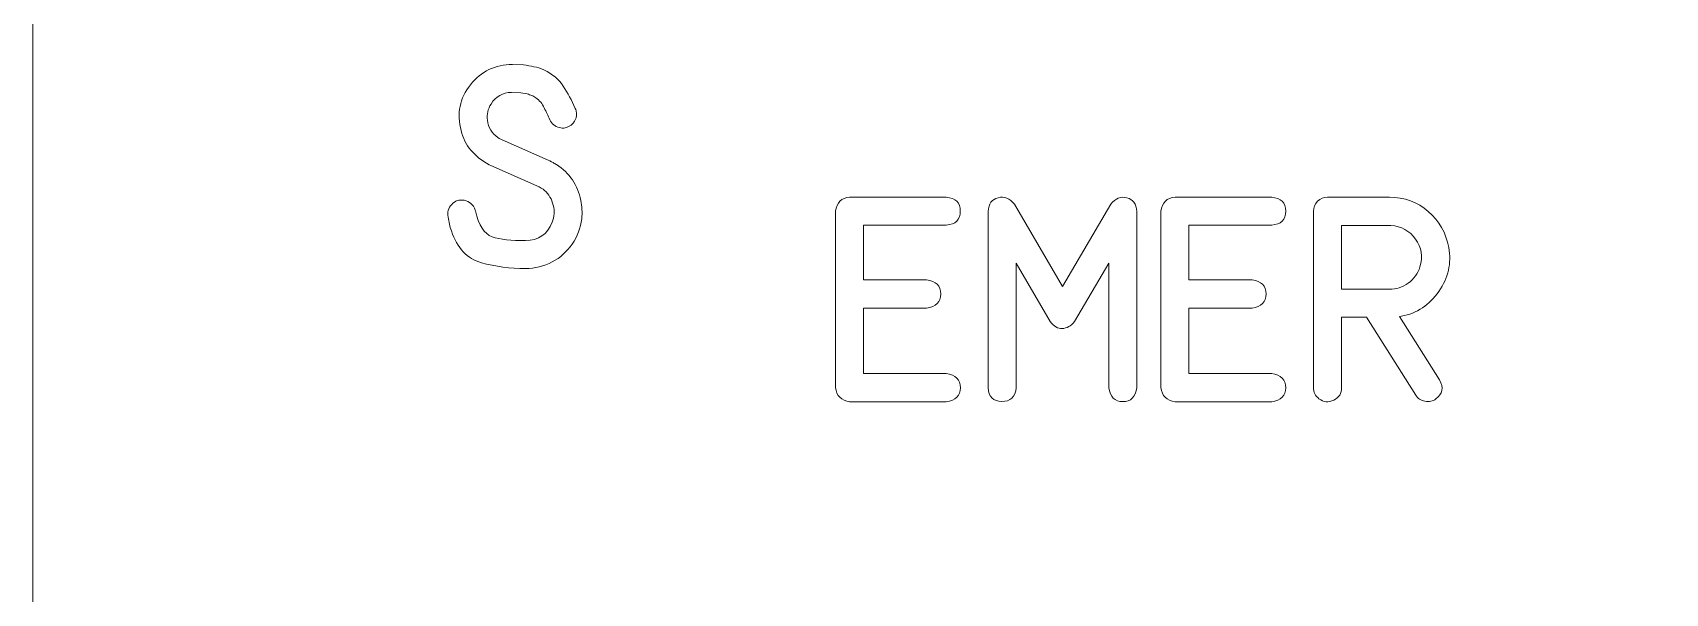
# Model space of a CAD drawing. Header units: millimetres. Extents: x -74 to 72, y -92 to 107.
# Drawn here: x -62.83 to -45.93, y 72.32 to 78.12 of the extents above; entities that cross this region are included whole.
import ezdxf

# ---------------------------------------------------------------- set-up
doc = ezdxf.new("R2010")
doc.units = ezdxf.units.MM
doc.header["$MEASUREMENT"] = 0
doc.layers.add('Cut', color=7, linetype='Continuous')
doc.layers.add('Engrave', color=7, linetype='Continuous')

msp = doc.modelspace()

# ---------------------------------------------------------------- linework, layer by layer
at = {"layer": 'Cut', "color": 250, "lineweight": 9}
msp.add_open_spline([(61.6948, 105.5689), (61.6946, 105.967), (61.5362, 106.3487), (61.2545, 106.63), (61.2545, 106.63), (60.9729, 106.9113), (60.5929, 107.0692), (60.1948, 107.0689), (60.1948, 107.0689), (60.1948, 107.0689), (-61.3302, 107.0689), (-61.3302, 107.0689), (-61.3302, 107.0689), (-61.7283, 107.0687), (-62.1099, 106.9103), (-62.3912, 106.6286), (-62.3912, 106.6286), (-62.6725, 106.347), (-62.8304, 105.967), (-62.8302, 105.5689), (-62.8302, 105.5689), (-62.8302, 105.5689), (-62.8302, 53.0189), (-62.8302, 53.0189), (-62.8302, 53.0189), (-62.8299, 52.6208), (-62.6716, 52.2392), (-62.3899, 51.9579), (-62.3899, 51.9579), (-62.1082, 51.6766), (-61.7283, 51.5187), (-61.3302, 51.5189), (-61.3302, 51.5189), (-61.3302, 51.5189), (60.1948, 51.5189), (60.1948, 51.5189), (60.1948, 51.5189), (60.5929, 51.5192), (60.9746, 51.6775), (61.2559, 51.9592), (61.2559, 51.9592), (61.5372, 52.2409), (61.6951, 52.6208), (61.6948, 53.0189), (61.6948, 53.0189), (61.6948, 53.0189), (61.6948, 105.5689), (61.6948, 105.5689)], degree=3, knots=[0, 0, 0, 0, 0.0769231, 0.0769231, 0.0769231, 0.0769231, 0.1538462, 0.1538462, 0.1538462, 0.1538462, 0.2307692, 0.2307692, 0.2307692, 0.2307692, 0.3076923, 0.3076923, 0.3076923, 0.3076923, 0.3846154, 0.3846154, 0.3846154, 0.3846154, 0.4615385, 0.4615385, 0.4615385, 0.4615385, 0.5384615, 0.5384615, 0.5384615, 0.5384615, 0.6153846, 0.6153846, 0.6153846, 0.6153846, 0.6923077, 0.6923077, 0.6923077, 0.6923077, 0.7692308, 0.7692308, 0.7692308, 0.7692308, 0.8461538, 0.8461538, 0.8461538, 0.8461538, 1, 1, 1, 1], dxfattribs=at)
at = {"layer": 'Engrave', "color": 240, "lineweight": 9}
for points, knots in [([(-57.4927, 76.8025), (-57.4927, 76.8025), (-57.4761, 76.7954), (-57.4761, 76.7954), (-57.4761, 76.7954), (-57.4761, 76.7954), (-57.4574, 76.7863), (-57.4574, 76.7863), (-57.4574, 76.7863), (-57.4574, 76.7863), (-57.4408, 76.7767), (-57.4408, 76.7767), (-57.4408, 76.7767), (-57.4363, 76.7732), (-57.4306, 76.77), (-57.425, 76.7669), (-57.425, 76.7669), (-57.419, 76.764), (-57.4133, 76.7605), (-57.4077, 76.7573), (-57.4077, 76.7573), (-57.2715, 76.6677), (-57.1868, 76.5436), (-57.1547, 76.3852), (-57.1547, 76.3852), (-57.1424, 76.3231), (-57.1396, 76.2592), (-57.1463, 76.194), (-57.1463, 76.194), (-57.1576, 76.1001), (-57.1904, 76.0137), (-57.2451, 75.934), (-57.2451, 75.934), (-57.2997, 75.8542), (-57.3685, 75.7929), (-57.4511, 75.7495), (-57.4511, 75.7495), (-57.54, 75.7026), (-57.632, 75.6793), (-57.7273, 75.6793), (-57.7273, 75.6793), (-57.8871, 75.6793), (-58.0395, 75.6997), (-58.1852, 75.7407), (-58.1852, 75.7407), (-58.3305, 75.7816), (-58.4342, 75.8913), (-58.496, 76.0698), (-58.496, 76.0698), (-58.5044, 76.0927), (-58.5104, 76.116), (-58.5147, 76.14), (-58.5147, 76.14), (-58.5189, 76.1643), (-58.5238, 76.1883), (-58.5291, 76.2127), (-58.5291, 76.2127), (-58.5394, 76.262), (-58.5274, 76.3058), (-58.4924, 76.3439), (-58.4924, 76.3439), (-58.4579, 76.3816), (-58.4145, 76.3961), (-58.363, 76.3873), (-58.363, 76.3873), (-58.3083, 76.376), (-58.2705, 76.3425), (-58.249, 76.286), (-58.249, 76.286), (-58.249, 76.286), (-58.2459, 76.2765), (-58.2459, 76.2765), (-58.2459, 76.2765), (-58.213, 76.1269), (-58.1552, 76.0377), (-58.073, 76.0088), (-58.073, 76.0088), (-57.9905, 75.9798), (-57.8762, 75.9668), (-57.7294, 75.9696), (-57.7294, 75.9696), (-57.5943, 75.9696), (-57.5015, 76.0331), (-57.4511, 76.1597), (-57.4511, 76.1597), (-57.4292, 76.2162), (-57.4257, 76.2751), (-57.4408, 76.3361), (-57.4408, 76.3361), (-57.456, 76.3968), (-57.486, 76.448), (-57.5308, 76.4885), (-57.5308, 76.4885), (-57.5509, 76.5058), (-57.577, 76.5217), (-57.6095, 76.5369), (-57.6095, 76.5369), (-57.6095, 76.5369), (-58.0878, 76.7467), (-58.0878, 76.7467), (-58.0878, 76.7467), (-58.0878, 76.7467), (-58.1033, 76.7552), (-58.1033, 76.7552), (-58.1033, 76.7552), (-58.26, 76.8378), (-58.357, 76.9552), (-58.3947, 77.1076), (-58.3947, 77.1076), (-58.4409, 77.284), (-58.4088, 77.442), (-58.2981, 77.5825), (-58.2981, 77.5825), (-58.1876, 77.7225), (-58.0423, 77.7927), (-57.8627, 77.7927), (-57.8627, 77.7927), (-57.8627, 77.7927), (-57.7488, 77.7895), (-57.7488, 77.7895), (-57.7488, 77.7895), (-57.7118, 77.7828), (-57.6758, 77.7761), (-57.6416, 77.7694), (-57.6416, 77.7694), (-57.607, 77.7631), (-57.5721, 77.7518), (-57.5371, 77.7359), (-57.5371, 77.7359), (-57.4504, 77.6953), (-57.3837, 77.6392), (-57.3375, 77.5683), (-57.3375, 77.5683), (-57.2913, 77.4974), (-57.2496, 77.4205), (-57.2126, 77.338), (-57.2126, 77.338), (-57.2091, 77.3302), (-57.2059, 77.3214), (-57.2031, 77.3112), (-57.2031, 77.3112), (-57.1957, 77.2773), (-57.1992, 77.2466), (-57.2137, 77.2191), (-57.2137, 77.2191), (-57.2218, 77.2018), (-57.2306, 77.1888), (-57.2394, 77.1799), (-57.2394, 77.1799), (-57.2482, 77.1708), (-57.2556, 77.1648), (-57.2609, 77.1612), (-57.2609, 77.1612), (-57.2969, 77.1358), (-57.3361, 77.1281), (-57.3788, 77.1387), (-57.3788, 77.1387), (-57.4218, 77.1482), (-57.4542, 77.1757), (-57.4772, 77.2212), (-57.4772, 77.2212), (-57.4952, 77.2611), (-57.5142, 77.302), (-57.5343, 77.3436), (-57.5343, 77.3436), (-57.5548, 77.3853), (-57.5834, 77.4198), (-57.6197, 77.4477), (-57.6197, 77.4477), (-57.6349, 77.4586), (-57.6497, 77.4667), (-57.6638, 77.4717), (-57.6638, 77.4717), (-57.6779, 77.477), (-57.6934, 77.4826), (-57.7107, 77.489), (-57.7107, 77.489), (-57.7107, 77.489), (-57.7777, 77.5003), (-57.7777, 77.5003), (-57.7777, 77.5003), (-57.7777, 77.5003), (-57.873, 77.5034), (-57.873, 77.5034), (-57.873, 77.5034), (-57.9654, 77.502), (-58.036, 77.4622), (-58.0846, 77.3835), (-58.0846, 77.3835), (-58.1178, 77.333), (-58.1301, 77.277), (-58.122, 77.2149), (-58.122, 77.2149), (-58.1125, 77.1387), (-58.0765, 77.0794), (-58.0144, 77.0371), (-58.0144, 77.0371), (-58.0116, 77.0353), (-58.0088, 77.0328), (-58.0053, 77.0304), (-58.0053, 77.0304), (-58.0017, 77.0283), (-57.9979, 77.0258), (-57.994, 77.0237), (-57.994, 77.0237), (-57.994, 77.0237), (-57.9823, 77.0187), (-57.9823, 77.0187), (-57.9823, 77.0187), (-57.9823, 77.0187), (-57.97, 77.0134), (-57.97, 77.0134), (-57.97, 77.0134), (-57.97, 77.0134), (-57.4927, 76.8025), (-57.4927, 76.8025)], [0, 0, 0, 0, 0.0181818, 0.0181818, 0.0181818, 0.0181818, 0.0363636, 0.0363636, 0.0363636, 0.0363636, 0.0545455, 0.0545455, 0.0545455, 0.0545455, 0.0727273, 0.0727273, 0.0727273, 0.0727273, 0.0909091, 0.0909091, 0.0909091, 0.0909091, 0.1090909, 0.1090909, 0.1090909, 0.1090909, 0.1272727, 0.1272727, 0.1272727, 0.1272727, 0.1454545, 0.1454545, 0.1454545, 0.1454545, 0.1636364, 0.1636364, 0.1636364, 0.1636364, 0.1818182, 0.1818182, 0.1818182, 0.1818182, 0.2, 0.2, 0.2, 0.2, 0.2181818, 0.2181818, 0.2181818, 0.2181818, 0.2363636, 0.2363636, 0.2363636, 0.2363636, 0.2545455, 0.2545455, 0.2545455, 0.2545455, 0.2727273, 0.2727273, 0.2727273, 0.2727273, 0.2909091, 0.2909091, 0.2909091, 0.2909091, 0.3090909, 0.3090909, 0.3090909, 0.3090909, 0.3272727, 0.3272727, 0.3272727, 0.3272727, 0.3454545, 0.3454545, 0.3454545, 0.3454545, 0.3636364, 0.3636364, 0.3636364, 0.3636364, 0.3818182, 0.3818182, 0.3818182, 0.3818182, 0.4, 0.4, 0.4, 0.4, 0.4181818, 0.4181818, 0.4181818, 0.4181818, 0.4363636, 0.4363636, 0.4363636, 0.4363636, 0.4545455, 0.4545455, 0.4545455, 0.4545455, 0.4727273, 0.4727273, 0.4727273, 0.4727273, 0.4909091, 0.4909091, 0.4909091, 0.4909091, 0.5090909, 0.5090909, 0.5090909, 0.5090909, 0.5272727, 0.5272727, 0.5272727, 0.5272727, 0.5454545, 0.5454545, 0.5454545, 0.5454545, 0.5636364, 0.5636364, 0.5636364, 0.5636364, 0.5818182, 0.5818182, 0.5818182, 0.5818182, 0.6, 0.6, 0.6, 0.6, 0.6181818, 0.6181818, 0.6181818, 0.6181818, 0.6363636, 0.6363636, 0.6363636, 0.6363636, 0.6545455, 0.6545455, 0.6545455, 0.6545455, 0.6727273, 0.6727273, 0.6727273, 0.6727273, 0.6909091, 0.6909091, 0.6909091, 0.6909091, 0.7090909, 0.7090909, 0.7090909, 0.7090909, 0.7272727, 0.7272727, 0.7272727, 0.7272727, 0.7454545, 0.7454545, 0.7454545, 0.7454545, 0.7636364, 0.7636364, 0.7636364, 0.7636364, 0.7818182, 0.7818182, 0.7818182, 0.7818182, 0.8, 0.8, 0.8, 0.8, 0.8181818, 0.8181818, 0.8181818, 0.8181818, 0.8363636, 0.8363636, 0.8363636, 0.8363636, 0.8545455, 0.8545455, 0.8545455, 0.8545455, 0.8727273, 0.8727273, 0.8727273, 0.8727273, 0.8909091, 0.8909091, 0.8909091, 0.8909091, 0.9090909, 0.9090909, 0.9090909, 0.9090909, 0.9272727, 0.9272727, 0.9272727, 0.9272727, 0.9454545, 0.9454545, 0.9454545, 0.9454545, 0.9636364, 0.9636364, 0.9636364, 0.9636364, 1, 1, 1, 1]), ([(-53.3722, 76.13), (-53.3722, 76.13), (-54.2291, 76.13), (-54.2291, 76.13), (-54.2291, 76.13), (-54.2291, 76.13), (-54.2291, 75.5645), (-54.2291, 75.5645), (-54.2291, 75.5645), (-54.2291, 75.5645), (-53.5757, 75.5645), (-53.5757, 75.5645), (-53.5757, 75.5645), (-53.478, 75.55), (-53.4294, 75.501), (-53.4297, 75.4174), (-53.4297, 75.4174), (-53.4301, 75.3334), (-53.4787, 75.2848), (-53.5757, 75.271), (-53.5757, 75.271), (-53.5757, 75.271), (-54.2291, 75.271), (-54.2291, 75.271), (-54.2291, 75.271), (-54.2291, 75.271), (-54.2291, 74.5919), (-54.2291, 74.5919), (-54.2291, 74.5919), (-54.2291, 74.5919), (-53.3722, 74.5919), (-53.3722, 74.5919), (-53.3722, 74.5919), (-53.2752, 74.5775), (-53.2265, 74.5291), (-53.2265, 74.4462), (-53.2265, 74.4462), (-53.2265, 74.3637), (-53.2752, 74.3154), (-53.3722, 74.3016), (-53.3722, 74.3016), (-53.3722, 74.3016), (-54.3726, 74.3016), (-54.3726, 74.3016), (-54.3726, 74.3016), (-54.4587, 74.3125), (-54.5078, 74.3616), (-54.5194, 74.4484), (-54.5194, 74.4484), (-54.5194, 74.4484), (-54.5194, 76.2736), (-54.5194, 76.2736), (-54.5194, 76.2736), (-54.5063, 76.3646), (-54.4573, 76.4126), (-54.3726, 76.4182), (-54.3726, 76.4182), (-54.3726, 76.4182), (-53.3722, 76.4182), (-53.3722, 76.4182), (-53.3722, 76.4182), (-53.2752, 76.4108), (-53.2265, 76.3621), (-53.2269, 76.2729), (-53.2269, 76.2729), (-53.2272, 76.1836), (-53.2759, 76.136), (-53.3722, 76.13)], [0, 0, 0, 0, 0.0555556, 0.0555556, 0.0555556, 0.0555556, 0.1111111, 0.1111111, 0.1111111, 0.1111111, 0.1666667, 0.1666667, 0.1666667, 0.1666667, 0.2222222, 0.2222222, 0.2222222, 0.2222222, 0.2777778, 0.2777778, 0.2777778, 0.2777778, 0.3333333, 0.3333333, 0.3333333, 0.3333333, 0.3888889, 0.3888889, 0.3888889, 0.3888889, 0.4444444, 0.4444444, 0.4444444, 0.4444444, 0.5, 0.5, 0.5, 0.5, 0.5555556, 0.5555556, 0.5555556, 0.5555556, 0.6111111, 0.6111111, 0.6111111, 0.6111111, 0.6666667, 0.6666667, 0.6666667, 0.6666667, 0.7222222, 0.7222222, 0.7222222, 0.7222222, 0.7777778, 0.7777778, 0.7777778, 0.7777778, 0.8333333, 0.8333333, 0.8333333, 0.8333333, 0.8888889, 0.8888889, 0.8888889, 0.8888889, 1, 1, 1, 1]), ([(-51.3985, 74.4462), (-51.4137, 74.3499), (-51.4624, 74.3016), (-51.5446, 74.302), (-51.5446, 74.302), (-51.6271, 74.3023), (-51.6754, 74.3506), (-51.6899, 74.4462), (-51.6899, 74.4462), (-51.6899, 74.4462), (-51.6899, 75.737), (-51.6899, 75.737), (-51.6899, 75.737), (-51.6899, 75.737), (-52.0444, 75.1306), (-52.0444, 75.1306), (-52.0444, 75.1306), (-52.0822, 75.0851), (-52.1245, 75.0611), (-52.1711, 75.059), (-52.1711, 75.059), (-52.2176, 75.0572), (-52.2589, 75.0809), (-52.2956, 75.1306), (-52.2956, 75.1306), (-52.2956, 75.1306), (-52.648, 75.7342), (-52.648, 75.7342), (-52.648, 75.7342), (-52.648, 75.7342), (-52.647, 74.4462), (-52.647, 74.4462), (-52.647, 74.4462), (-52.6579, 74.3506), (-52.7076, 74.3027), (-52.7962, 74.303), (-52.7962, 74.303), (-52.8847, 74.3034), (-52.9323, 74.3513), (-52.9394, 74.4462), (-52.9394, 74.4462), (-52.9394, 74.4462), (-52.9394, 76.2714), (-52.9394, 76.2714), (-52.9394, 76.2714), (-52.9338, 76.3508), (-52.8992, 76.3981), (-52.835, 76.4136), (-52.835, 76.4136), (-52.7708, 76.4291), (-52.715, 76.4073), (-52.6674, 76.348), (-52.6674, 76.348), (-52.6674, 76.348), (-52.1704, 75.4932), (-52.1704, 75.4932), (-52.1704, 75.4932), (-52.1704, 75.4932), (-51.668, 76.348), (-51.668, 76.348), (-51.668, 76.348), (-51.6208, 76.4073), (-51.5654, 76.4288), (-51.5022, 76.4129), (-51.5022, 76.4129), (-51.4394, 76.397), (-51.4045, 76.3501), (-51.3985, 76.2714), (-51.3985, 76.2714), (-51.3985, 76.2714), (-51.3985, 74.4462), (-51.3985, 74.4462)], [0, 0, 0, 0, 0.0526316, 0.0526316, 0.0526316, 0.0526316, 0.1052632, 0.1052632, 0.1052632, 0.1052632, 0.1578947, 0.1578947, 0.1578947, 0.1578947, 0.2105263, 0.2105263, 0.2105263, 0.2105263, 0.2631579, 0.2631579, 0.2631579, 0.2631579, 0.3157895, 0.3157895, 0.3157895, 0.3157895, 0.3684211, 0.3684211, 0.3684211, 0.3684211, 0.4210526, 0.4210526, 0.4210526, 0.4210526, 0.4736842, 0.4736842, 0.4736842, 0.4736842, 0.5263158, 0.5263158, 0.5263158, 0.5263158, 0.5789474, 0.5789474, 0.5789474, 0.5789474, 0.6315789, 0.6315789, 0.6315789, 0.6315789, 0.6842105, 0.6842105, 0.6842105, 0.6842105, 0.7368421, 0.7368421, 0.7368421, 0.7368421, 0.7894737, 0.7894737, 0.7894737, 0.7894737, 0.8421053, 0.8421053, 0.8421053, 0.8421053, 0.8947368, 0.8947368, 0.8947368, 0.8947368, 1, 1, 1, 1]), ([(-50.0033, 76.13), (-50.0033, 76.13), (-50.8602, 76.13), (-50.8602, 76.13), (-50.8602, 76.13), (-50.8602, 76.13), (-50.8602, 75.5645), (-50.8602, 75.5645), (-50.8602, 75.5645), (-50.8602, 75.5645), (-50.2068, 75.5645), (-50.2068, 75.5645), (-50.2068, 75.5645), (-50.1091, 75.55), (-50.0605, 75.501), (-50.0608, 75.4174), (-50.0608, 75.4174), (-50.0612, 75.3334), (-50.1098, 75.2848), (-50.2068, 75.271), (-50.2068, 75.271), (-50.2068, 75.271), (-50.8602, 75.271), (-50.8602, 75.271), (-50.8602, 75.271), (-50.8602, 75.271), (-50.8602, 74.5919), (-50.8602, 74.5919), (-50.8602, 74.5919), (-50.8602, 74.5919), (-50.0033, 74.5919), (-50.0033, 74.5919), (-50.0033, 74.5919), (-49.9063, 74.5775), (-49.8576, 74.5291), (-49.8576, 74.4462), (-49.8576, 74.4462), (-49.8576, 74.3637), (-49.9063, 74.3154), (-50.0033, 74.3016), (-50.0033, 74.3016), (-50.0033, 74.3016), (-51.0037, 74.3016), (-51.0037, 74.3016), (-51.0037, 74.3016), (-51.0898, 74.3125), (-51.1389, 74.3616), (-51.1505, 74.4484), (-51.1505, 74.4484), (-51.1505, 74.4484), (-51.1505, 76.2736), (-51.1505, 76.2736), (-51.1505, 76.2736), (-51.1374, 76.3646), (-51.0884, 76.4126), (-51.0037, 76.4182), (-51.0037, 76.4182), (-51.0037, 76.4182), (-50.0033, 76.4182), (-50.0033, 76.4182), (-50.0033, 76.4182), (-49.9063, 76.4108), (-49.8576, 76.3621), (-49.858, 76.2729), (-49.858, 76.2729), (-49.8583, 76.1836), (-49.907, 76.136), (-50.0033, 76.13)], [0, 0, 0, 0, 0.0555556, 0.0555556, 0.0555556, 0.0555556, 0.1111111, 0.1111111, 0.1111111, 0.1111111, 0.1666667, 0.1666667, 0.1666667, 0.1666667, 0.2222222, 0.2222222, 0.2222222, 0.2222222, 0.2777778, 0.2777778, 0.2777778, 0.2777778, 0.3333333, 0.3333333, 0.3333333, 0.3333333, 0.3888889, 0.3888889, 0.3888889, 0.3888889, 0.4444444, 0.4444444, 0.4444444, 0.4444444, 0.5, 0.5, 0.5, 0.5, 0.5555556, 0.5555556, 0.5555556, 0.5555556, 0.6111111, 0.6111111, 0.6111111, 0.6111111, 0.6666667, 0.6666667, 0.6666667, 0.6666667, 0.7222222, 0.7222222, 0.7222222, 0.7222222, 0.7777778, 0.7777778, 0.7777778, 0.7777778, 0.8333333, 0.8333333, 0.8333333, 0.8333333, 0.8888889, 0.8888889, 0.8888889, 0.8888889, 1, 1, 1, 1]), ([(-48.2653, 74.526), (-48.2212, 74.448), (-48.2335, 74.3827), (-48.3023, 74.3295), (-48.3023, 74.3295), (-48.3355, 74.3062), (-48.3736, 74.2981), (-48.4166, 74.3058), (-48.4166, 74.3058), (-48.4596, 74.3132), (-48.491, 74.3348), (-48.5111, 74.3697), (-48.5111, 74.3697), (-48.5111, 74.3697), (-49.0205, 75.1751), (-49.0205, 75.1751), (-49.0205, 75.1751), (-49.0205, 75.1751), (-49.2791, 75.1751), (-49.2791, 75.1751), (-49.2791, 75.1751), (-49.2791, 75.1751), (-49.2791, 74.4473), (-49.2791, 74.4473), (-49.2791, 74.4473), (-49.2791, 74.3873), (-49.3063, 74.3443), (-49.3606, 74.3175), (-49.3606, 74.3175), (-49.4153, 74.291), (-49.4661, 74.296), (-49.5137, 74.3326), (-49.5137, 74.3326), (-49.5515, 74.3609), (-49.5705, 74.399), (-49.5705, 74.4473), (-49.5705, 74.4473), (-49.5705, 74.4473), (-49.5705, 76.2736), (-49.5705, 76.2736), (-49.5705, 76.2736), (-49.5705, 76.3134), (-49.5564, 76.3476), (-49.5285, 76.3759), (-49.5285, 76.3759), (-49.5007, 76.4041), (-49.4664, 76.4182), (-49.4259, 76.4182), (-49.4259, 76.4182), (-49.4259, 76.4182), (-48.7842, 76.4182), (-48.7842, 76.4182), (-48.7842, 76.4182), (-48.6297, 76.4182), (-48.4956, 76.3692), (-48.382, 76.2711), (-48.382, 76.2711), (-48.2684, 76.1727), (-48.1975, 76.0481), (-48.17, 75.8972), (-48.17, 75.8972), (-48.1411, 75.7352), (-48.1753, 75.5839), (-48.273, 75.4432), (-48.273, 75.4432), (-48.3704, 75.302), (-48.4999, 75.2167), (-48.6611, 75.1863), (-48.6611, 75.1863), (-48.6611, 75.1863), (-48.6808, 75.1832), (-48.6808, 75.1832), (-48.6808, 75.1832), (-48.6808, 75.1832), (-48.2653, 74.526), (-48.2653, 74.526)], [0, 0, 0, 0, 0.05, 0.05, 0.05, 0.05, 0.1, 0.1, 0.1, 0.1, 0.15, 0.15, 0.15, 0.15, 0.2, 0.2, 0.2, 0.2, 0.25, 0.25, 0.25, 0.25, 0.3, 0.3, 0.3, 0.3, 0.35, 0.35, 0.35, 0.35, 0.4, 0.4, 0.4, 0.4, 0.45, 0.45, 0.45, 0.45, 0.5, 0.5, 0.5, 0.5, 0.55, 0.55, 0.55, 0.55, 0.6, 0.6, 0.6, 0.6, 0.65, 0.65, 0.65, 0.65, 0.7, 0.7, 0.7, 0.7, 0.75, 0.75, 0.75, 0.75, 0.8, 0.8, 0.8, 0.8, 0.85, 0.85, 0.85, 0.85, 0.9, 0.9, 0.9, 0.9, 1, 1, 1, 1]), ([(-48.7842, 75.4654), (-48.7136, 75.4654), (-48.6487, 75.4865), (-48.5891, 75.5296), (-48.5891, 75.5296), (-48.5295, 75.5723), (-48.4896, 75.628), (-48.4688, 75.6968), (-48.4688, 75.6968), (-48.4364, 75.803), (-48.4512, 75.8989), (-48.5133, 75.9846), (-48.5133, 75.9846), (-48.5753, 76.0704), (-48.6607, 76.1176), (-48.7694, 76.1268), (-48.7694, 76.1268), (-48.7694, 76.1268), (-49.2791, 76.1268), (-49.2791, 76.1268), (-49.2791, 76.1268), (-49.2791, 76.1268), (-49.2791, 75.4654), (-49.2791, 75.4654), (-49.2791, 75.4654), (-49.2791, 75.4654), (-48.7842, 75.4654), (-48.7842, 75.4654)], [0, 0, 0, 0, 0.125, 0.125, 0.125, 0.125, 0.25, 0.25, 0.25, 0.25, 0.375, 0.375, 0.375, 0.375, 0.5, 0.5, 0.5, 0.5, 0.625, 0.625, 0.625, 0.625, 0.75, 0.75, 0.75, 0.75, 1, 1, 1, 1])]:
    msp.add_open_spline(points, degree=3, knots=knots, dxfattribs=at)

doc.saveas('drawing.dxf')
